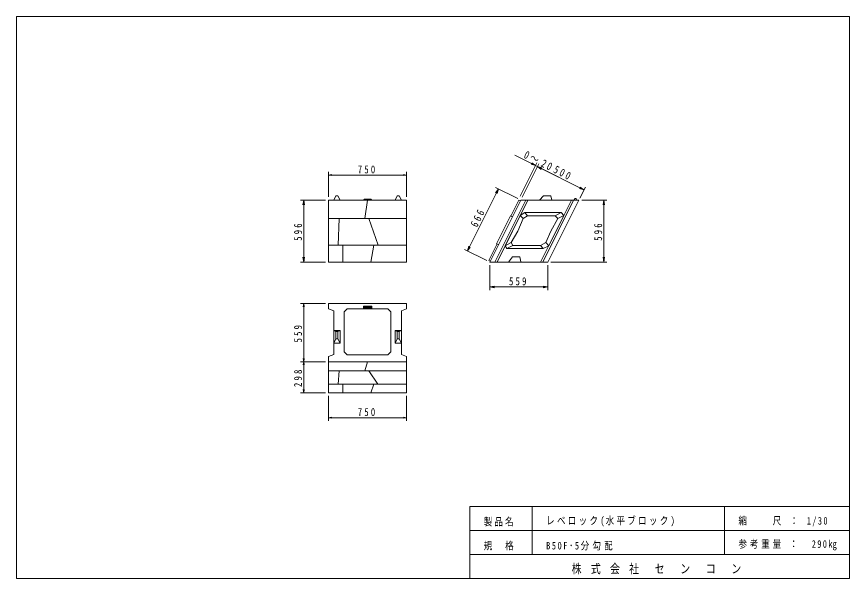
# Model space of a CAD drawing. Units: millimetres on the paper, scale 1:30. Extents: x 15 to 282, y 15 to 195.
import ezdxf

# ---------------------------------------------------------------- set-up
doc = ezdxf.new("R2010")
doc.units = ezdxf.units.MM
for name, color, linetype, lineweight in [('D-STR-DIM', 7, 'Continuous', 13), ('D-STR-STR3', 1, 'Continuous', 13), ('V-nasSTD', 7, 'Continuous', 13)]:
    doc.layers.add(name, color=color, linetype=linetype, lineweight=lineweight)
doc.styles.add('ＭＳ ゴシック-5.0-0.0', font='')
doc.styles.get('ＭＳ ゴシック-5.0-0.0').set_extended_font_data('ＭＳ ゴシック-5.0-0.0')

msp = doc.modelspace()

# ---------------------------------------------------------------- linework, layer by layer
at = {"layer": 'D-STR-DIM'}
for p, q in [((174.688, 150.617), (188.701, 143.611)), ((176.477, 137.424), (181.844, 148.158)), ((177.073, 137.126), (182.44, 147.859)), ((179.757, 142.493), (182.44, 147.859)), ((181.397, 147.263), (179.943, 147.71)), ((181.397, 147.263), (180.167, 148.158)), ((181.993, 146.965), (196.9, 139.512)), ((181.993, 146.965), (183.446, 146.518)), ((181.993, 146.965), (183.223, 146.071)), ((181.993, 146.965), (183.446, 146.518)), ((181.993, 146.965), (183.223, 146.071)), ((115.031, 137.232), (115.031, 145.232)), ((115.031, 144.232), (116.031, 144.399)), ((115.031, 144.232), (140.031, 144.232)), ((115.031, 144.232), (116.031, 144.065)), ((140.031, 144.232), (139.031, 144.399)), ((140.031, 144.232), (139.031, 144.065)), ((140.031, 137.232), (140.031, 145.232)), ((159.543, 119.953), (169.471, 139.81)), ((175.732, 136.679), (168.576, 140.257)), ((169.471, 139.81), (168.576, 138.58)), ((169.471, 139.81), (169.024, 138.356)), ((196.9, 139.512), (195.446, 139.959)), ((195.558, 136.828), (197.347, 140.406)), ((196.9, 139.512), (195.67, 140.406)), ((114.031, 136.232), (106.031, 136.232)), ((107.031, 136.232), (106.781, 134.732)), ((107.031, 116.376), (107.031, 136.232)), ((107.031, 136.232), (107.281, 134.732)), ((196.26, 136.232), (204.26, 136.232)), ((203.26, 136.232), (203.01, 134.732)), ((203.26, 116.376), (203.26, 136.232)), ((203.26, 136.232), (203.51, 134.732)), ((165.804, 116.823), (158.648, 120.401)), ((159.543, 119.953), (159.99, 121.407)), ((159.543, 119.953), (160.437, 121.183)), ((107.031, 116.376), (106.781, 117.876)), ((107.031, 116.376), (107.281, 117.876)), ((203.26, 116.376), (203.01, 117.876)), ((203.26, 116.376), (203.51, 117.876)), ((114.031, 116.376), (106.031, 116.376)), ((166.698, 115.376), (166.698, 107.376)), ((185.331, 115.376), (185.331, 107.376)), ((186.331, 116.376), (204.26, 116.376)), ((166.698, 108.376), (168.198, 108.626)), ((166.698, 108.376), (185.331, 108.376)), ((166.698, 108.376), (168.198, 108.126)), ((185.331, 108.376), (183.831, 108.626)), ((185.331, 108.376), (183.831, 108.126)), ((114.031, 103.042), (106.031, 103.042)), ((107.031, 103.042), (106.865, 102.042)), ((107.031, 84.409), (107.031, 103.042)), ((107.031, 103.042), (107.198, 102.042)), ((114.031, 84.409), (106.031, 84.409)), ((114.031, 84.409), (106.031, 84.409)), ((107.031, 84.409), (106.865, 85.409)), ((107.031, 84.409), (106.865, 83.409)), ((107.031, 84.409), (107.198, 85.409)), ((107.031, 74.476), (107.031, 84.409)), ((107.031, 84.409), (107.198, 83.409)), ((107.031, 74.476), (106.865, 75.476)), ((107.031, 74.476), (107.198, 75.476)), ((114.031, 74.476), (106.031, 74.476)), ((115.031, 73.476), (115.031, 65.476)), ((140.026, 73.476), (140.026, 65.476)), ((115.031, 66.476), (116.031, 66.642)), ((115.031, 66.476), (140.026, 66.476)), ((115.031, 66.476), (116.031, 66.309)), ((140.026, 66.476), (139.026, 66.642)), ((140.026, 66.476), (139.026, 66.309))]:
    msp.add_line(p, q, dxfattribs=at)
at = {"layer": 'D-STR-STR3'}
for p, q in [((115.031, 136.232), (140.031, 136.232)), ((115.031, 116.376), (115.031, 136.232)), ((126.63, 130.359), (127.477, 136.242)), ((140.031, 116.376), (140.031, 136.232)), ((166.698, 116.376), (176.626, 136.232)), ((176.626, 136.232), (195.26, 136.232)), ((183.96, 137.565), (182.626, 136.232)), ((186.293, 137.565), (183.96, 137.565)), ((195.26, 136.232), (185.331, 116.376)), ((186.626, 136.232), (186.293, 137.565)), ((193.654, 136.232), (194.054, 136.696)), ((194.054, 136.696), (194.387, 136.696)), ((194.387, 136.696), (194.554, 136.232)), ((176.496, 131.308), (171.644, 121.603)), ((176.496, 131.308), (177.943, 132.202)), ((176.496, 131.308), (177.418, 130.287)), ((178.822, 131.202), (177.418, 130.287)), ((177.943, 132.202), (178.822, 131.202)), ((190.465, 131.308), (185.613, 121.603)), ((187.7, 131.202), (189.579, 132.202)), ((187.7, 131.202), (188.545, 130.329)), ((190.465, 131.308), (188.545, 130.329)), ((189.579, 132.202), (190.465, 131.308)), ((118.049, 121.742), (118.372, 130.359)), ((127.97, 130.359), (130.873, 121.742)), ((175.653, 126.289), (177.418, 130.287)), ((188.545, 130.329), (186.289, 126.289)), ((173.563, 122.582), (175.653, 126.289)), ((186.289, 126.289), (184.69, 122.624)), ((119.565, 116.376), (119.565, 121.742)), ((129.492, 121.742), (128.565, 116.376)), ((171.644, 121.603), (173.563, 122.582)), ((172.197, 120.709), (171.644, 121.603)), ((172.197, 120.709), (174.076, 121.709)), ((173.563, 122.582), (174.076, 121.709)), ((182.953, 121.709), (184.69, 122.624)), ((182.953, 121.709), (183.832, 120.709)), ((183.832, 120.709), (185.613, 121.603)), ((184.69, 122.624), (185.613, 121.603)), ((172.698, 116.376), (174.027, 118.046)), ((174.027, 118.046), (176.36, 118.052)), ((176.36, 118.052), (176.698, 116.386)), ((140.031, 103.042), (115.031, 103.042)), ((121.031, 101.376), (120.031, 100.376)), ((120.031, 100.376), (120.031, 87.606)), ((121.031, 101.376), (134.031, 101.376)), ((134.031, 101.376), (135.031, 100.376)), ((135.031, 100.376), (135.031, 87.606)), ((120.031, 87.606), (121.031, 86.606)), ((121.031, 86.606), (134.031, 86.606)), ((135.031, 87.606), (134.031, 86.606)), ((115.031, 84.939), (115.031, 74.476)), ((140.026, 84.409), (115.031, 84.409)), ((126.629, 81.476), (127.474, 84.409)), ((140.026, 84.939), (140.026, 74.476)), ((118.048, 77.176), (118.37, 81.476)), ((127.962, 81.476), (130.859, 77.176)), ((119.562, 74.476), (119.562, 77.176)), ((129.496, 77.176), (128.562, 74.476))]:
    msp.add_line(p, q, dxfattribs=at)
at = {"layer": 'V-nasSTD'}
for p, q in [((117.365, 137.565), (116.698, 136.232)), ((118.031, 137.565), (117.365, 137.565)), ((118.031, 137.565), (118.698, 136.232)), ((126.198, 136.232), (126.531, 136.565)), ((126.531, 136.565), (128.531, 136.565)), ((128.865, 136.232), (128.531, 136.565)), ((137.026, 137.565), (136.36, 136.232)), ((137.693, 137.565), (137.026, 137.565)), ((137.693, 137.565), (138.36, 136.232)), ((168.365, 116.376), (178.293, 136.232)), ((169.031, 116.376), (178.96, 136.232)), ((192.926, 136.232), (182.998, 116.376)), ((193.593, 136.232), (183.665, 116.376)), ((176.03, 136.157), (173.496, 131.089)), ((176.477, 135.934), (176.03, 136.157)), ((173.347, 131.163), (168.88, 122.23)), ((173.347, 131.163), (173.943, 130.865)), ((177.943, 132.202), (189.579, 132.202)), ((178.822, 131.202), (187.7, 131.202)), ((140.031, 130.359), (115.031, 130.359)), ((140.031, 121.742), (115.031, 121.742)), ((166.4, 116.897), (169.029, 122.155)), ((168.88, 122.23), (169.476, 121.932)), ((172.197, 120.709), (183.832, 120.709)), ((174.076, 121.709), (182.953, 121.709)), ((166.847, 116.674), (166.4, 116.897)), ((166.698, 116.376), (185.331, 116.376)), ((115.031, 103.042), (115.031, 101.376)), ((126.198, 102.242), (126.531, 101.976)), ((126.198, 102.242), (126.198, 101.376)), ((128.865, 102.242), (126.198, 102.242)), ((126.531, 101.642), (126.198, 101.376)), ((126.531, 101.976), (126.531, 101.642)), ((128.531, 101.976), (126.531, 101.976)), ((128.531, 101.642), (126.531, 101.642)), ((128.531, 101.976), (128.865, 102.242)), ((128.531, 101.976), (128.531, 101.642)), ((128.531, 101.642), (128.865, 101.376)), ((128.865, 102.242), (128.865, 101.376)), ((140.031, 103.042), (140.031, 101.376)), ((115.031, 101.376), (116.698, 100.709)), ((116.698, 86.742), (116.698, 100.709)), ((126.198, 101.376), (128.865, 101.376)), ((140.031, 101.376), (138.36, 100.707)), ((138.36, 86.742), (138.36, 100.707)), ((116.698, 90.409), (116.698, 94.409)), ((116.698, 94.409), (118.698, 94.409)), ((116.698, 94.409), (117.365, 94.076)), ((117.365, 94.076), (118.031, 94.076)), ((117.365, 94.076), (117.365, 91.742)), ((118.698, 94.409), (118.031, 94.076)), ((118.031, 94.076), (118.031, 91.742)), ((118.698, 90.409), (118.698, 94.409)), ((136.36, 90.409), (136.36, 94.409)), ((136.36, 94.409), (138.36, 94.409)), ((136.36, 94.409), (137.026, 94.076)), ((137.026, 94.076), (137.693, 94.076)), ((137.026, 94.076), (137.026, 91.742)), ((138.36, 94.409), (137.693, 94.076)), ((137.693, 94.076), (137.693, 91.742)), ((138.36, 90.409), (138.36, 94.409)), ((116.698, 90.409), (117.365, 91.742)), ((117.365, 91.742), (118.031, 91.742)), ((118.698, 90.409), (118.031, 91.742)), ((136.36, 90.409), (137.026, 91.742)), ((137.026, 91.742), (137.693, 91.742)), ((138.36, 90.409), (137.693, 91.742)), ((116.698, 90.409), (118.698, 90.409)), ((136.36, 90.409), (138.36, 90.409)), ((115.031, 86.076), (116.698, 86.742)), ((115.031, 84.409), (115.031, 86.076)), ((140.026, 86.076), (138.36, 86.742)), ((140.026, 84.409), (140.026, 86.076)), ((140.029, 81.476), (115.029, 81.476)), ((140.029, 77.176), (115.029, 77.176))]:
    msp.add_line(p, q, dxfattribs=at)
at = {"layer": 'V-nasSTD', "color": 1}
for p, q in [((140.031, 116.376), (115.031, 116.376)), ((140.029, 74.476), (115.029, 74.476))]:
    msp.add_line(p, q, dxfattribs=at)
at = {"layer": 'V-nasSTD', "color": 4}
for p, q in [((282, 38), (160.333, 38)), ((160.333, 38), (160.333, 15)), ((180.333, 38), (180.333, 22.667)), ((242, 38), (242, 22.667)), ((282, 30.333), (160.333, 30.333)), ((282, 22.667), (160.333, 22.667))]:
    msp.add_line(p, q, dxfattribs=at)
msp.add_lwpolyline([(15, 15), (15, 195), (282, 195), (282, 15)], close=True, dxfattribs=at)

# ---------------------------------------------------------------- texts
at = {"layer": 'D-STR-DIM', "char_height": 2.566, "attachment_point": 8, "style": 'ＭＳ ゴシック-5.0-0.0'}
for s, insert, rotation in [('\\T1.44;\\W0.8;0～20\\~\\~\\~', (181.918, 147.561), 333.435), ('\\T1.5;\\W0.8;500', (189.67, 143.686), 333.435), ('\\T1.5;\\W0.8;666', (164.06, 130.105), 63.435), ('\\T1.5;\\W0.8;596', (106.531, 126.304), 90), ('\\T1.5;\\W0.8;596', (202.76, 126.304), 90), ('\\T1.5;\\W0.8;559', (106.531, 93.726), 90), ('\\T1.5;\\W0.8;298', (106.531, 79.442), 90)]:
    msp.add_mtext(s, dxfattribs=dict(at, insert=insert, rotation=rotation))
for s, insert in [('\\T1.5;\\W0.8;750', (127.531, 144.732)), ('\\T1.5;\\W0.8;559', (176.015, 108.876)), ('\\T1.5;\\W0.8;750', (127.529, 66.976))]:
    msp.add_mtext(s, dxfattribs=dict(at, insert=insert))
at = {"layer": 'V-nasSTD', "color": 4, "attachment_point": 7, "style": 'ＭＳ ゴシック-5.0-0.0'}
for s, insert, char_height in [('\\T1.27;\\W0.8;レベロック(水平ブロック)', (184.772, 31.624), 2.444), ('\\T1.34;\\W0.8;縮\u3000\u3000尺\\~：\\~1/30', (246.439, 31.624), 2.444), ('\\T1.25;\\W0.8;製品名', (164.772, 31.624), 2.444), ('\\T1.25;\\W0.8;規\u3000格', (164.772, 23.958), 2.444), ('\\T1.38;\\W0.8;B50F･5分勾配', (184.772, 23.958), 2.444), ('\\T1.33;\\W0.8;参考重量\\~：\\~\\~290㎏', (246.439, 23.958), 2.444), ('\\T1.28;\\W0.8;株\\~式\\~会\\~社\u3000セ\u3000ン\u3000コ\u3000ン', (192.958, 16.291), 2.933)]:
    msp.add_mtext(s, dxfattribs=dict(at, insert=insert, char_height=char_height))

doc.saveas('drawing.dxf')
